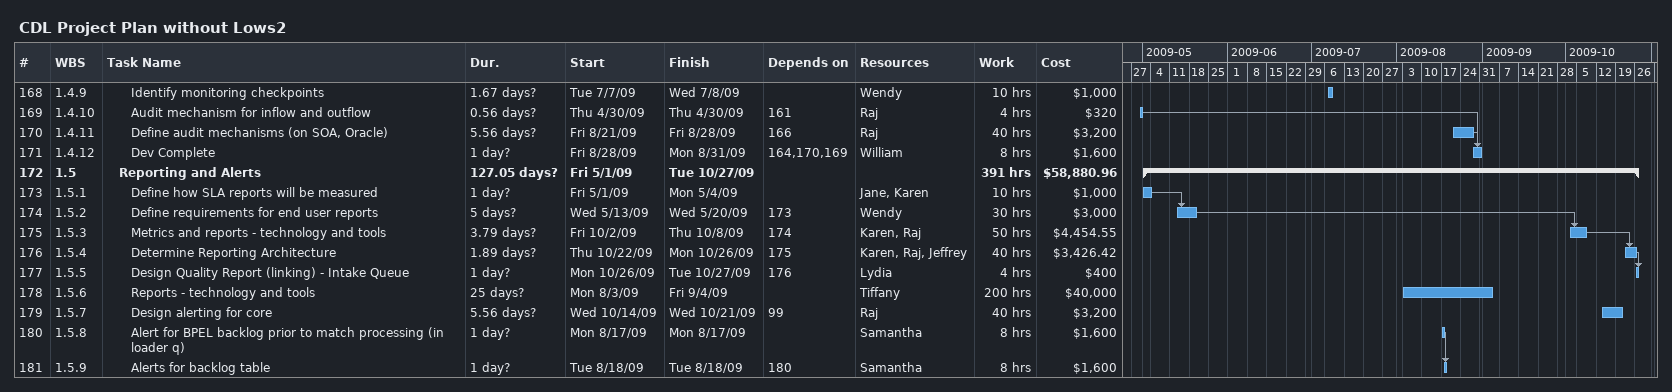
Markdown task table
CDL Project Plan without Lows2

| ID | WBS | Task | Duration | Start | Finish | Predecessors | Resources | Work (h) | Cost ($) |
|---|---|---|---|---|---|---|---|---|---|
| 168 | 1.4.9 | Identify monitoring checkpoints | 1.67d? | 2009-07-07 | 2009-07-08 |  | Wendy | 10 | 1000 |
| 169 | 1.4.10 | Audit mechanism for inflow and outflow | 0.56d? | 2009-04-30 | 2009-04-30 | 161 | Raj | 4 | 320 |
| 170 | 1.4.11 | Define audit mechanisms (on SOA, Oracle) | 5.56d? | 2009-08-21 | 2009-08-28 | 166 | Raj | 40 | 3200 |
| 171 | 1.4.12 | Dev Complete | 1d? | 2009-08-28 | 2009-08-31 | 164, 170, 169 | William | 8 | 1600 |
| 172 | 1.5 | **Reporting and Alerts** | 127.05d? | 2009-05-01 | 2009-10-27 |  |  | 391 | 58880.96 |
| 173 | 1.5.1 | Define how SLA reports will be measured | 1d? | 2009-05-01 | 2009-05-04 |  | Jane, Karen | 10 | 1000 |
| 174 | 1.5.2 | Define requirements for end user reports | 5d? | 2009-05-13 | 2009-05-20 | 173 | Wendy | 30 | 3000 |
| 175 | 1.5.3 | Metrics and reports - technology and tools | 3.79d? | 2009-10-02 | 2009-10-08 | 174 | Karen, Raj | 50 | 4454.55 |
| 176 | 1.5.4 | Determine Reporting Architecture | 1.89d? | 2009-10-22 | 2009-10-26 | 175 | Karen, Raj, Jeffrey | 40 | 3426.42 |
| 177 | 1.5.5 | Design Quality Report (linking) - Intake Queue | 1d? | 2009-10-26 | 2009-10-27 | 176 | Lydia | 4 | 400 |
| 178 | 1.5.6 | Reports - technology and tools | 25d? | 2009-08-03 | 2009-09-04 |  | Tiffany | 200 | 40000 |
| 179 | 1.5.7 | Design alerting for core | 5.56d? | 2009-10-14 | 2009-10-21 | 99 | Raj | 40 | 3200 |
| 180 | 1.5.8 | Alert for BPEL backlog prior to match processing (in loader q) | 1d? | 2009-08-17 | 2009-08-17 |  | Samantha | 8 | 1600 |
| 181 | 1.5.9 | Alerts for backlog table | 1d? | 2009-08-18 | 2009-08-18 | 180 | Samantha | 8 | 1600 |
